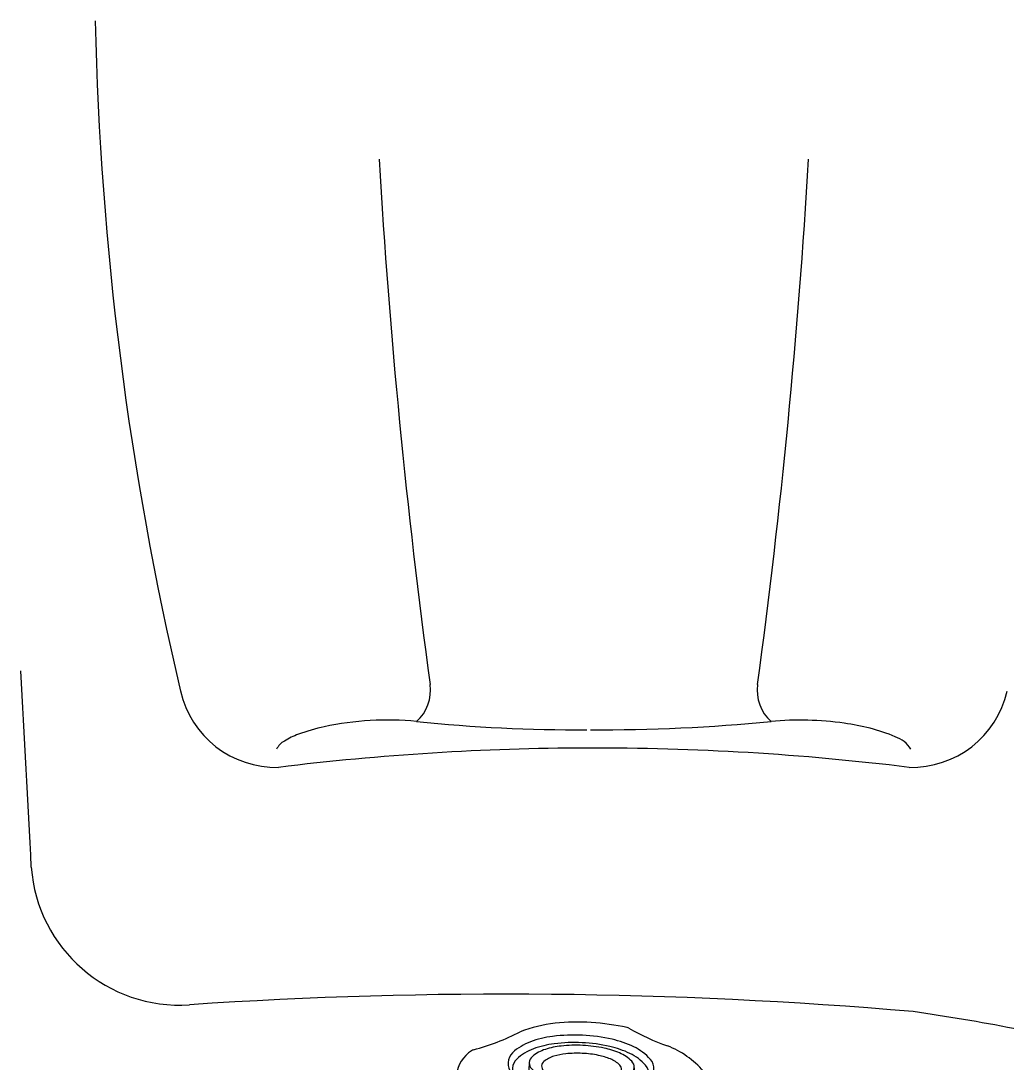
# Model space of a CAD drawing. Extents: x 832 to 912, y 781 to 934.
# Drawn here: x 841.73 to 858.44, y 821.81 to 839.47 of the extents above; entities that cross this region are included whole.
import ezdxf

# ---------------------------------------------------------------- set-up
doc = ezdxf.new("R2010")
doc.units = 0
doc.header["$MEASUREMENT"] = 0
doc.layers.add('1', color=4, linetype='Continuous')
doc.layers.add('2', color=2, linetype='Continuous')

# ---------------------------------------------------------------- blocks, each defined once
blk = doc.blocks.new('94JET')
at = {"layer": '1', "color": 2}
for p, q in [((0.921, 2.15), (1.187, 2.128)), ((1.45, 0.905), (1.065, 0.905)), ((1.45, -0.876), (1.076, -0.876)), ((0.921, -2.15), (1.195, -2.132))]:
    blk.add_line(p, q, dxfattribs=at)
blk.add_lwpolyline([(0.921, 2.15, 0.194525), (0.62, 2.028, 0.099704), (0.27, 1.52, 0.05735), (0.077, 0.875, 0.043939), (0, 0, 0.043939), (0.077, -0.875, 0.05735), (0.27, -1.52, 0.099704), (0.62, -2.028, 0.194525), (0.921, -2.15, 0.194525)], format="xyb", dxfattribs=at)
for points in [[(1.956, 0.027, 0.043317), (1.912, 0.531, 0.056661), (1.803, 0.902, 0.099192), (1.604, 1.195, 0.196409), (1.433, 1.265, 0.196409), (1.263, 1.195, 0.099192), (1.064, 0.902, 0.056661), (0.954, 0.531, 0.043317), (0.911, 0.027, 0.043317), (0.954, -0.477, 0.056661), (1.064, -0.849, 0.099192), (1.263, -1.142, 0.196409), (1.433, -1.211, 0.196409), (1.604, -1.142, 0.099192), (1.803, -0.849, 0.056661), (1.912, -0.477, 0.043317)], [(1.45, -0.876, 0.211502), (1.556, -0.829, 0.094638), (1.687, -0.615, 0.051331), (1.756, -0.349, 0.038645), (1.785, 0.015, 0.038645), (1.756, 0.378, 0.051331), (1.687, 0.644, 0.094638), (1.556, 0.858, 0.211502), (1.45, 0.905, 0.211502), (1.344, 0.858, 0.094638), (1.213, 0.644, 0.051331), (1.143, 0.378, 0.038645), (1.115, 0.015, 0.038645), (1.143, -0.349, 0.051331), (1.213, -0.615, 0.094638), (1.344, -0.829, 0.211502)]]:
    blk.add_lwpolyline(points, format="xyb", close=True, dxfattribs=at)
at = {"layer": '1', "color": 3}
for points in [[(1.83, 0.027, 0.043317), (1.789, 0.498, 0.056661), (1.686, 0.846, 0.099192), (1.5, 1.12, 0.196409), (1.341, 1.185, 0.139465), (1.221, 1.151, 0.099192)], [(1.221, -1.097, 0.139465), (1.341, -1.131, 0.196409), (1.5, -1.066, 0.099192), (1.686, -0.792, 0.056661), (1.789, -0.445, 0.043317), (1.83, 0.027, 0.043317)]]:
    blk.add_lwpolyline(points, format="xyb", dxfattribs=at)
blk.add_lwpolyline([(1.405, -0.664, 0.216678), (1.482, -0.629, 0.092908), (1.578, -0.465, 0.049579), (1.629, -0.263, 0.037156), (1.65, 0.015, 0.037156), (1.629, 0.292, 0.049579), (1.578, 0.494, 0.092908), (1.482, 0.658, 0.216678), (1.405, 0.693, 0.216678), (1.328, 0.658, 0.092908), (1.232, 0.494, 0.049579), (1.18, 0.292, 0.037156), (1.16, 0.015, 0.037156), (1.18, -0.263, 0.049579), (1.232, -0.465, 0.092908), (1.328, -0.629, 0.216678)], format="xyb", close=True, dxfattribs=at)
at = {"layer": '1', "color": 2}
for centre, radius, start, end in [((1.139, 1.557), 0.573, 35.9872, 85.3803), ((1.506, 1.824), 0.119, 17.5387, 35.9872), ((5.326, 3.031), 3.886, 197.5387, 210.0725), ((-0.387, 0.06), 2.563, 9.9192, 23.5403), ((-1.707, -0.062), 3.886, 350.2358, 8.3326), ((5.966, -2.677), 4.308, 153.4774, 163.0192), ((2.005, -0.701), 0.119, 333.4774, 350.2358), ((0.343, -0.913), 1.586, 314.1906, 341.365), ((1.155, -1.578), 0.556, 273.3737, 301.881)]:
    blk.add_arc(centre, radius, start, end, dxfattribs=at)
at = {"layer": '1', "color": 3}
for centre, radius, start, end in [((1.783, 0.735), 1.56, 125.9518, 154.4901), ((1.062, 1.678), 0.375, 90.333, 121.4248), ((0.571, 2.169), 0.592, 322.0648, 338.2692), ((1.061, 1.984), 0.0685, 330.254, 90.9551), ((2.518, 0.959), 1.705, 150.2332, 163.6622), ((-3.065, 2.471), 4.079, 339.6279, 345.3447), ((1.083, 1.125), 0.762, 158.3465, 199.0444), ((0.063, 1.308), 0.743, 313.5517, 339.6906), ((0.542, 0.942), 0.19, 200.0641, 264.4059), ((0.53, 0.818), 0.0654, 264.4059, 313.5517), ((1.29, -0.659), 0.939, 163.5628, 182.5916), ((0.458, -0.416), 0.0728, 137.8056, 161.5776), ((0.436, -0.396), 0.042, 36.1572, 137.8056), ((0.053, -0.676), 0.517, 19.6286, 36.1572), ((2.77, 0.041), 2.296, 193.6863, 210.4486), ((4.122, -0.595), 3.771, 181.612, 194.2575), ((-0.393, -1.943), 1.44, 5.8985, 34.7447), ((1.007, -1.384), 0.558, 194.4882, 252.9172), ((0.894, -1.781), 0.146, 249.6717, 354.5827)]:
    blk.add_arc(centre, radius, start, end, dxfattribs=at)
blk = doc.blocks.new('2005 SOVEREIGN')
at = {"layer": '2'}
for centre, radius, start, end in [((65.797, 44.034), 55.011, 181.2932, 193.2325), ((132.025, 47.236), 116.61, 183.33674, 187.73072), ((-95.332, 47.434), 118.427, 352.29199, 356.61864), ((-322.877, 12.446), 332.98, 2.75605, 3.3292), ((13.869, 31.812), 1.664, 192.8435, 271.3442), ((15.782, 31.449), 0.7, 311.6347, 8.2711), ((22.718, 31.449), 0.7, 171.7268, 228.3914), ((24.631, 31.812), 1.664, 268.6539, 347.1535), ((15.751, 25.836), 5.114, 84.4324, 102.0586), ((18.986, 57.437), 26.652, 264.1028, 270.3156), ((19.395, 59.755), 28.97, 269.5968, 275.6611), ((22.749, 25.772), 5.177, 81.7256, 95.4952), ((23.046, 27.459), 3.466, 67.785, 82.5798), ((15.338, 27.771), 3.135, 102.0601, 110.4262), ((14.143, 30.334), 0.294, 117.6693, 155.4205), ((14.706, 29.458), 1.334, 110.2647, 121.6157), ((24.192, 30.184), 0.51, 32.1333, 71.1689), ((19.25, -13.272), 43.748, 90.1535, 97.0147), ((19.25, -13.271), 43.747, 82.9857, 90.1528), ((12.23, 28.64), 2.518, 184.1686, 273.842), ((17.773, -54.115), 80.422, 85.08748, 93.83188), ((20.406, -4.483), 30.789, 75.6287, 82.0591)]:
    blk.add_arc(centre, radius, start, end, dxfattribs=at)
at = {"layer": '1', "color": 2, "rotation": 87.22718025777101}
blk.add_blockref('94JET', (18.99, 23.656), dxfattribs=at)

msp = doc.modelspace()

# ---------------------------------------------------------------- block references
at = {"layer": '1'}
msp.add_blockref('2005 SOVEREIGN', (832.189, 796.675), dxfattribs=at)

doc.saveas('drawing.dxf')
